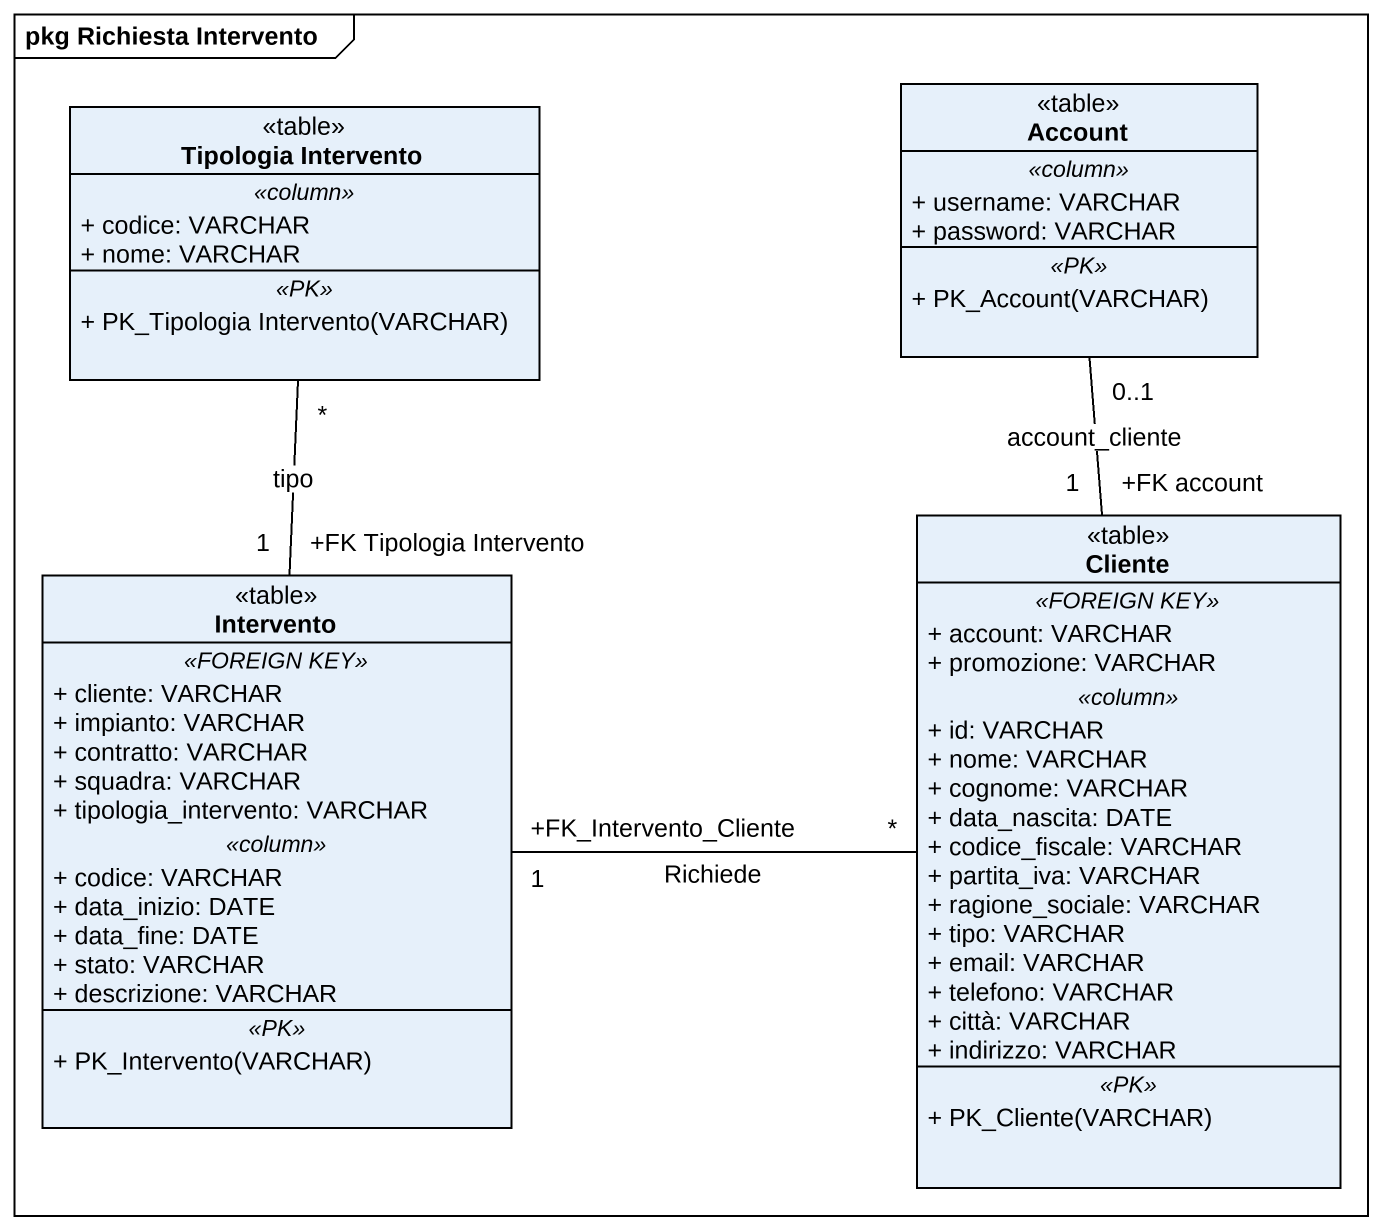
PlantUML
@startuml
mainframe pkg Richiesta Intervento
hide circle
hide empty members
skinparam classAttributeIconSize 0
class "Tipologia Intervento" as Tipologia_Intervento <<table>> {
  .. <<column>> ..
  + codice: VARCHAR
  + nome: VARCHAR
  .. <<PK>> ..
  + PK_Tipologia Intervento(VARCHAR)
}
class Account <<table>> {
  .. <<column>> ..
  + username: VARCHAR
  + password: VARCHAR
  .. <<PK>> ..
  + PK_Account(VARCHAR)
}
class Cliente <<table>> {
  .. <<FOREIGN KEY>> ..
  + account: VARCHAR
  + promozione: VARCHAR
  .. <<column>> ..
  + id: VARCHAR
  + nome: VARCHAR
  + cognome: VARCHAR
  + data_nascita: DATE
  + codice_fiscale: VARCHAR
  + partita_iva: VARCHAR
  + ragione_sociale: VARCHAR
  + tipo: VARCHAR
  + email: VARCHAR
  + telefono: VARCHAR
  + città: VARCHAR
  + indirizzo: VARCHAR
  .. <<PK>> ..
  + PK_Cliente(VARCHAR)
}
class Intervento <<table>> {
  .. <<FOREIGN KEY>> ..
  + cliente: VARCHAR
  + impianto: VARCHAR
  + contratto: VARCHAR
  + squadra: VARCHAR
  + tipologia_intervento: VARCHAR
  .. <<column>> ..
  + codice: VARCHAR
  + data_inizio: DATE
  + data_fine: DATE
  + stato: VARCHAR
  + descrizione: VARCHAR
  .. <<PK>> ..
  + PK_Intervento(VARCHAR)
}
Cliente "+FK account\n1" -up- "0..1" Account : account_cliente
Intervento "+FK Tipologia Intervento\n1" -up- "*" Tipologia_Intervento : tipo
Intervento "+FK_Intervento_Cliente\n1" -right- "*" Cliente : Richiede
@enduml
